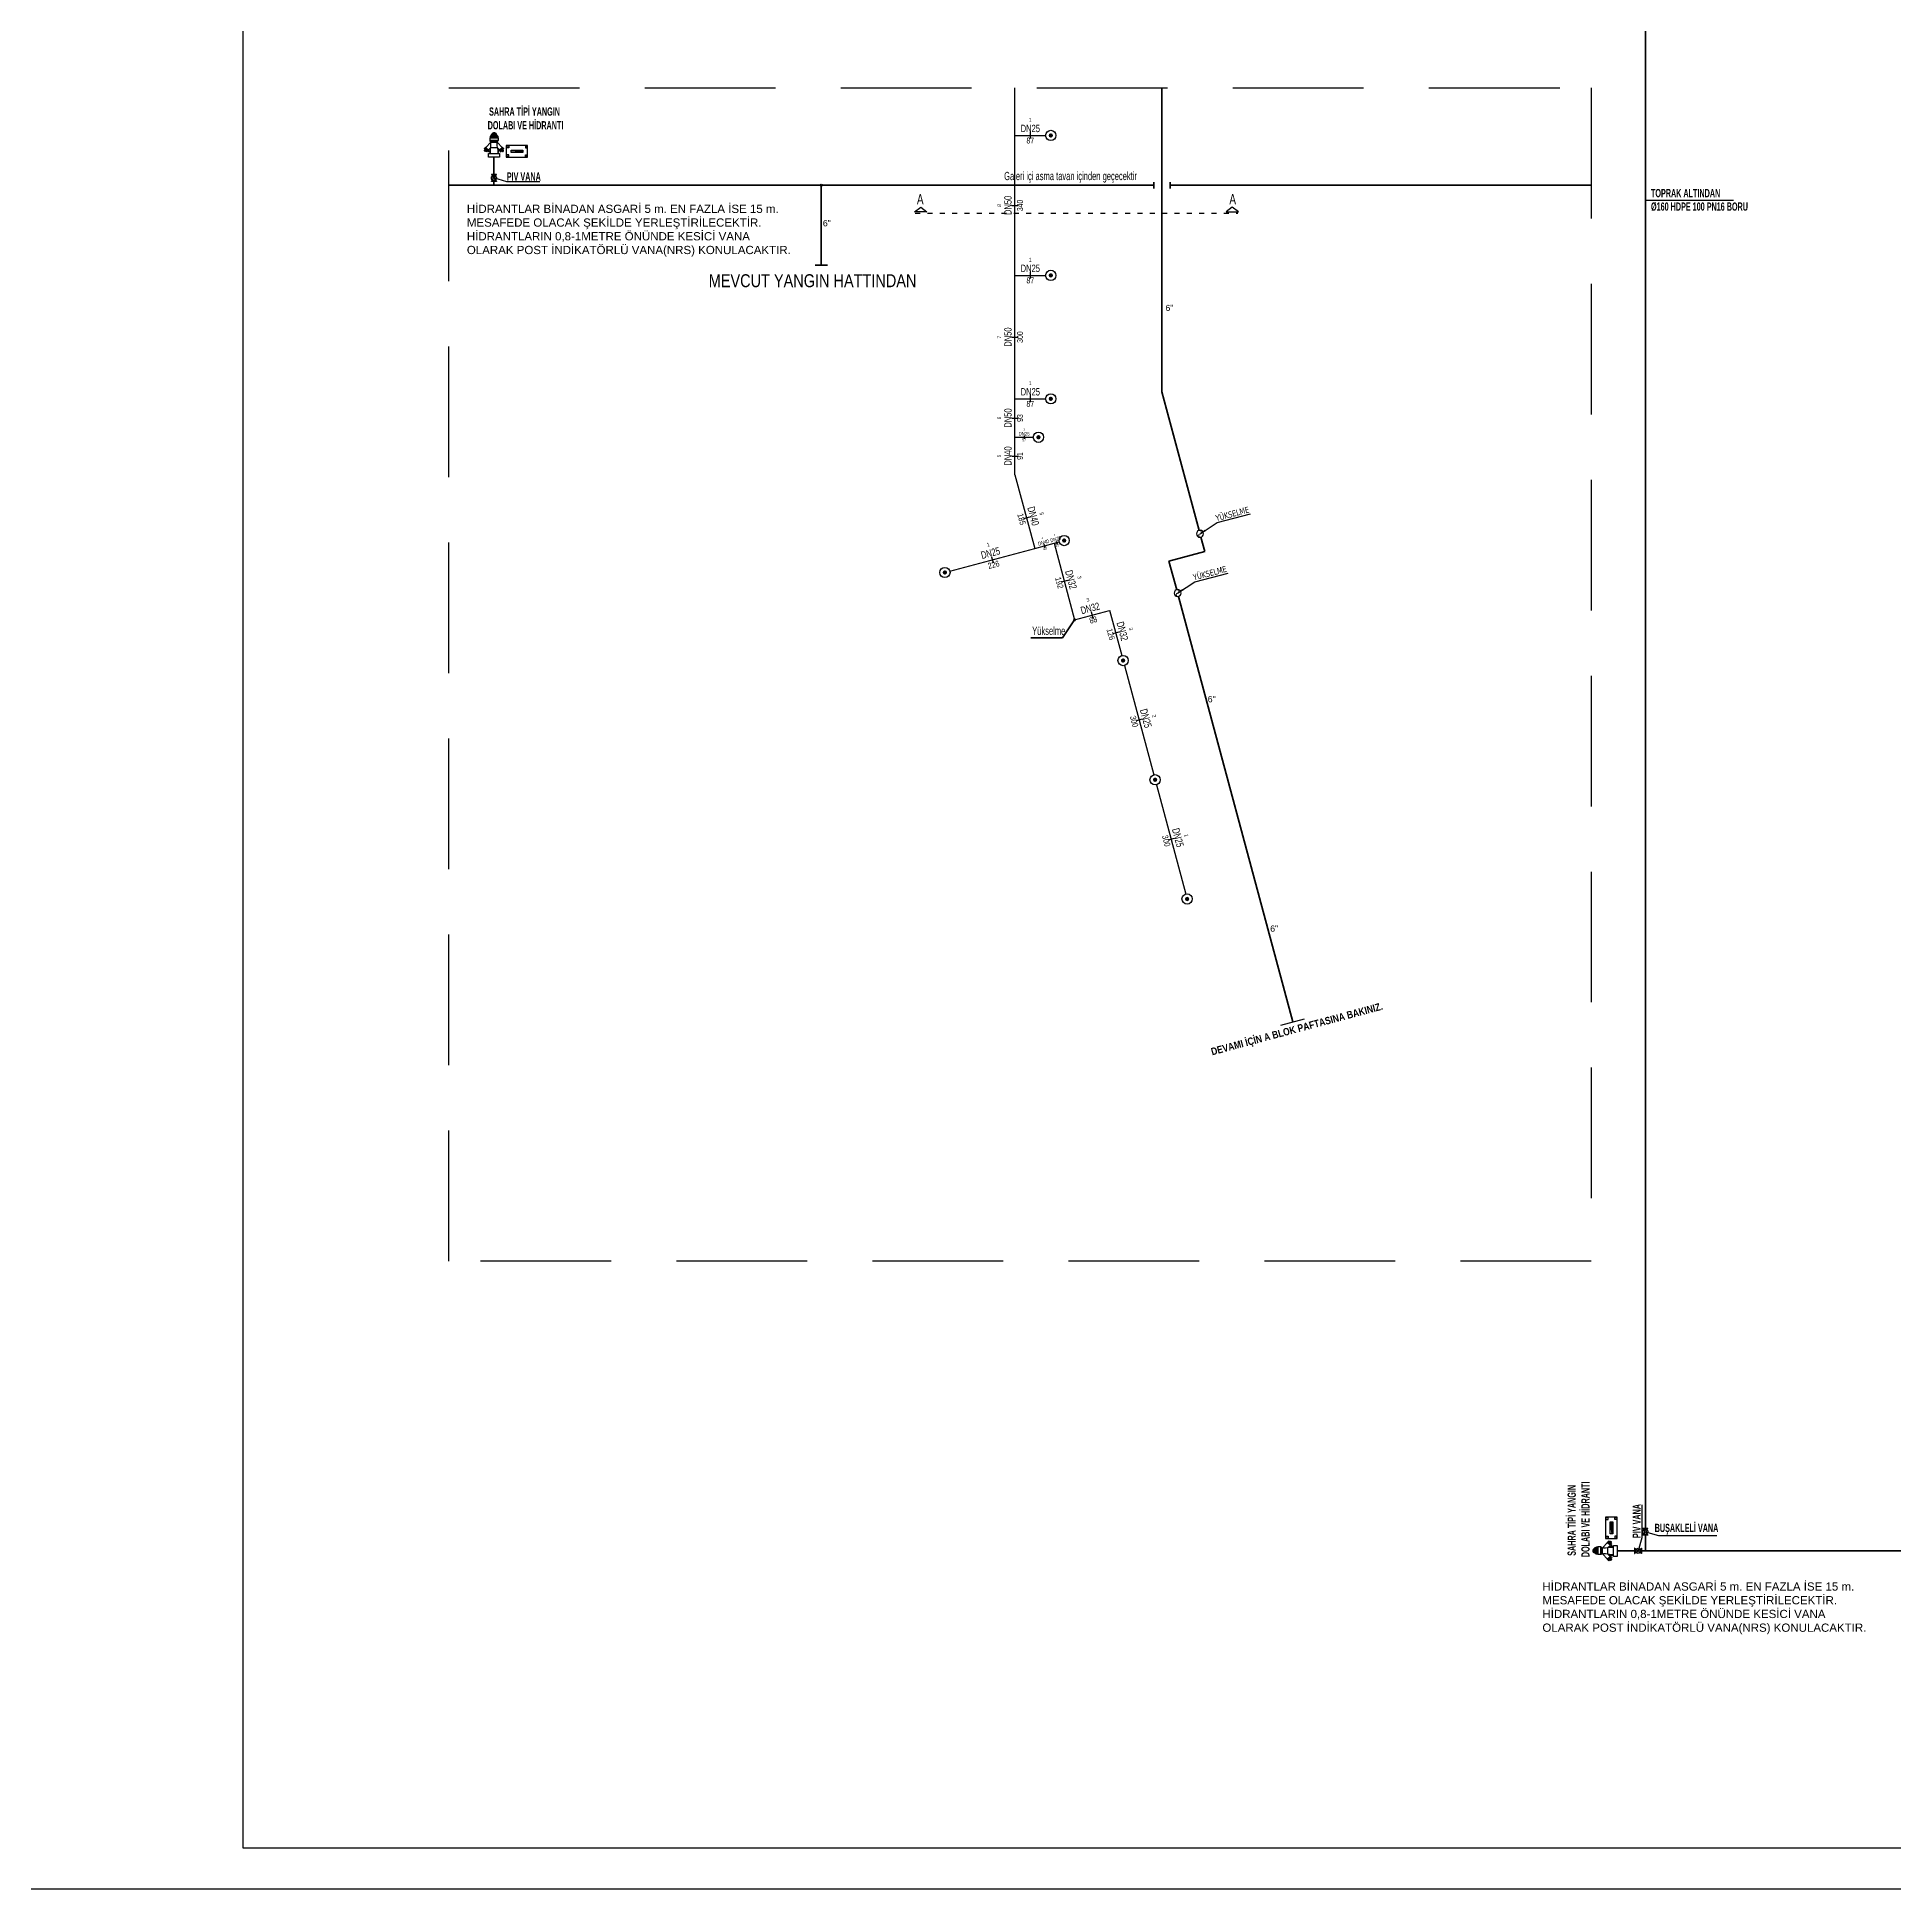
# Model space of a CAD drawing. Header units: centimetres. Extents: x 394264 to 551709, y 50011 to 59011.
# Drawn here: x 470064 to 474577, y 50011 to 54511 of the extents above; entities that cross this region are included whole.
import ezdxf
from ezdxf.enums import TextEntityAlignment as Align

# ---------------------------------------------------------------- set-up
doc = ezdxf.new("R2010")
doc.units = ezdxf.units.CM
doc.linetypes.add('ACAD_ISO03W100', pattern=[30, 12, -18])
doc.linetypes.add('HIDDEN', pattern=[9.525, 6.35, -3.175])
doc.layers.get('0').update_dxf_attribs({"lineweight": 9})
for name, color, linetype, lineweight in [('-M-FIRE RISER', 7, 'Continuous', 30), ('-M-YNGN-ZON4', 3, 'SP', 30), ('0-KRCN-IST-YAZI-ÇAP', 71, 'Continuous', 35), ('0-KRCN-KESİT ÇİZGİSİ', 2, 'Continuous', 30), ('0-KRCN-SHT-03CIHAZ', 120, 'Continuous', 30), ('0-KRCN-SHT-05CIHAZ', 171, 'Continuous', 40), ('0-KRCN-SHT-YAZI-ÇAP-TEMSU', 81, 'Continuous', 30), ('0-KRCN-YNG-YAZI', 71, 'Continuous', 35), ('0-KRCN-YNGN-YAZI', 71, 'Continuous', 35), ('0-KRCN-Z-ANTET', 71, 'Continuous', 30), ('0-MEK-SHT-YAZI-ÇAP-TEMSU', 81, 'Continuous', 30), ('0-MEK-YNG-BORU', 1, 'boruYLINE', 40), ('0-MEK-YNG-CIHAZ', 4, 'Continuous', 30), ('0-MEK-YNG-KURESEL VANA', 4, 'Continuous', 25), ('0-MEK-YNG-YAZI', 71, 'Continuous', 35), ('0-MEK-Z-ANTET', 71, 'Continuous', 30), ('3-ME-01', 26, 'boruYLINE', 35)]:
    doc.layers.add(name, color=color, linetype=linetype, lineweight=lineweight)
for name, color, linetype in [('-M-MAHAL-ETK-', 7, 'Continuous'), ('-M-YNGN-BORUID', 7, 'Continuous'), ('-M-YNGN-BORUUZUN', 7, 'Continuous'), ('-M-YNGN-BORUYUK', 7, 'Continuous'), ('-M-YNGN-SPR-YUK', 7, 'Continuous'), ('-M-YNGN-ZON4-CAP-', 7, 'Continuous'), ('-M-YNGN-ZON4-SPR-', 7, 'Continuous')]:
    doc.layers.add(name, color=color, linetype=linetype)
doc.layers.add('-M-YNGN-SPR-CAPCIZGI', color=188, linetype='Continuous', plot=False)
doc.layers.add('0-MEK-WIPEOUT', color=7, linetype='Continuous', lineweight=15, plot=False)
doc.styles.add('CAP', font='ARIALNB.TTF')
doc.styles.add('CIZGI', font='tahoma.ttf', dxfattribs={"width": 0.8, "oblique": 20})
doc.styles.add('DERECE', font='tahoma.ttf', dxfattribs={"width": 0.8})
doc.styles.add('HCAD', font='HCAD.SHX', dxfattribs={"width": 0.8, "height": 0.2})
doc.styles.add('PIPESIZE', font='hcad.shx', dxfattribs={"width": 0.8})
doc.styles.add('SPR-NOT', font='romans.shx')
doc.styles.get("Standard").update_dxf_attribs({"font": 'arial.ttf'})
doc.styles.add('YAZI', font='arial.ttf', dxfattribs={"width": 0.6, "height": 40})
doc.linetypes.add('boruYLINE', pattern='A,50,-0.8,["Y",CAP,S=7,R=0,X=0,Y=-3],-7', length=57.8)
doc.linetypes.add('SP', pattern='A,2,-0.1,["SP",CIZGI,S=0.14,R=0.2,X=0,Y=-0.07],-0.255', length=2.355)
doc.dimstyles.new('ISO-25', dxfattribs={"dimtxt": 2.5, "dimasz": 2.5, "dimexe": 1.25, "dimexo": 0.625, "dimtad": 1, "dimtxsty": 'Standard', "dimcen": 2.5, "dimadec": 0, "dimazin": 0, "dimtfac": 1, "dimtmove": 0, "dimatfit": 3, "dimfxl": 1, "dimarcsym": 0})

# ---------------------------------------------------------------- blocks, each defined once
blk = doc.blocks.new('G$CF1021D0B')
at = {"color": 4}
blk.add_wipeout([(-17, -12), (-18, -15), (-20, -15), (-20, 15), (-18, 15), (-17, 12), (-12, 9), (-11, 10), (-10, 11), (-9, 12), (-8, 13), (-6, 14), (-4, 14), (-2, 15), (0, 15), (1, 15), (2, 15), (4, 15), (5, 14), (7, 13), (8, 13), (9, 12), (11, 11), (12, 10), (12, 9), (17, 12), (18, 15), (20, 15), (20, -15), (18, -15), (17, -12), (16, -11), (12, -9), (12, -9), (11, -10), (10, -11), (10, -12), (9, -12), (8, -13), (7, -13), (6, -14), (6, -14), (5, -14), (3, -15), (1, -15), (0, -15), (0, -15), (-2, -15), (-4, -15), (-4, -14), (-6, -14), (-6, -14), (-8, -13), (-9, -12), (-10, -11), (-11, -10), (-12, -9), (-12, -9)], dxfattribs=at).dxf.layer = '0-MEK-WIPEOUT'
at = {"layer": '0-MEK-YNG-KURESEL VANA'}
for p, q in [((-5, 3), (-17, 12)), ((-17, -12), (-17, 12)), ((4, 4), (17, 12)), ((17, -12), (17, 12)), ((-17, -12), (-5, -3)), ((17, -12), (4, -4))]:
    blk.add_line(p, q, dxfattribs=at)
for points in [[(-18, 15), (-20, 15), (-20, -15), (-18, -15)], [(18, 15), (20, 15), (20, -15), (18, -15)]]:
    blk.add_lwpolyline(points, close=True, dxfattribs=at)
at = {"layer": '0-MEK-YNG-KURESEL VANA', "const_width": 2}
for points in [[(0, 6), (0, 15)], [(0, -15), (0, -6)]]:
    blk.add_lwpolyline(points, dxfattribs=at)
at = {"layer": '0-MEK-YNG-KURESEL VANA'}
for radius in [15, 5.68]:
    blk.add_circle((0, 0), radius, dxfattribs=at)
blk = doc.blocks.new('SAHRA TİPİ YANGIN DOLABI VE HİDRANTI')
at = {"layer": '0-MEK-SHT-YAZI-ÇAP-TEMSU', "linetype": 'Continuous'}
blk.add_line((268, -1), (76, -1), dxfattribs=at)
at = {"layer": '0-MEK-YNG-BORU', "ltscale": 30}
blk.add_line((0, 142), (0, 41), dxfattribs=at)
at = {"layer": '0-MEK-YNG-CIHAZ'}
for p, q in [((-48, 199), (-18, 229)), ((-18, 239), (-19, 239)), ((-18, 267), (-18, 264)), ((-18, 267), (20, 267)), ((-18, 258), (-18, 261)), ((-18, 255), (-18, 255)), ((-18, 229), (18, 229)), ((-12, 274), (15, 274)), ((48, 199), (18, 229)), ((20, 239), (19, 239)), ((20, 267), (20, 264)), ((20, 258), (20, 261)), ((20, 255), (20, 255)), ((-54, 193), (-51, 196)), ((-35, 181), (-38, 178)), ((-19, 198), (-32, 184)), ((-19, 198), (19, 198)), ((19, 198), (32, 184)), ((35, 181), (38, 178)), ((54, 193), (51, 196)), ((196, 210), (72, 210)), ((72, 210), (72, 142)), ((72, 142), (196, 142)), ((75, 208), (86, 208)), ((75, 196), (75, 208)), ((86, 196), (75, 196)), ((86, 156), (75, 156)), ((75, 156), (75, 145)), ((75, 145), (86, 145)), ((86, 208), (86, 196)), ((86, 145), (86, 156)), ((100, 169), (100, 183)), ((100, 183), (169, 183)), ((100, 171), (168, 182)), ((168, 171), (100, 171)), ((169, 169), (100, 169)), ((115, 172), (167, 181)), ((167, 172), (115, 172)), ((129, 173), (165, 179)), ((165, 173), (129, 173)), ((143, 174), (164, 178)), ((164, 174), (143, 174)), ((157, 175), (163, 176)), ((163, 175), (157, 175)), ((163, 176), (163, 175)), ((164, 178), (164, 174)), ((165, 179), (165, 173)), ((167, 181), (167, 172)), ((168, 182), (168, 171)), ((169, 183), (169, 169)), ((194, 208), (183, 208)), ((183, 208), (183, 196)), ((183, 196), (194, 196)), ((183, 145), (183, 156)), ((183, 156), (194, 156)), ((194, 145), (183, 145)), ((194, 196), (194, 208)), ((194, 156), (194, 145)), ((196, 142), (196, 210))]:
    blk.add_line(p, q, dxfattribs=at)
for points in [[(-22, 239), (-22, 255), (25, 255), (25, 239)], [(-22, 239), (22, 239), (22, 236), (-22, 236)], [(-20, 264), (23, 264), (23, 261), (-20, 261)], [(-20, 258), (23, 258), (23, 255), (-20, 255)], [(-58, 192), (-55, 195), (-37, 176), (-40, 173)], [(-52, 198), (-49, 201), (-31, 182), (-34, 179)], [(-32, 142), (-32, 164), (32, 164), (32, 142)], [(52, 198), (49, 201), (31, 182), (34, 179)], [(58, 192), (55, 195), (37, 176), (40, 173)]]:
    blk.add_lwpolyline(points, close=True, dxfattribs=at)
for points in [[(-18, 267), (-12, 274)], [(20, 267), (15, 274), (15, 276), (-12, 276)], [(-12, 274), (-12, 276)], [(-22, 187), (-22, 164)], [(22, 187), (22, 164)]]:
    blk.add_lwpolyline(points, dxfattribs=at)
for points in [[(-52, 185), (-46, 180), (-50, 176, -0.414214), (-53, 176), (-55, 179, -0.414214), (-55, 182)], [(-22, 179), (-22, 172), (-26, 172, -0.414214), (-29, 174), (-29, 177, -0.414214), (-26, 179)], [(22, 179), (22, 172), (26, 172, 0.414214), (29, 174), (29, 177, 0.414214), (26, 179)], [(52, 185), (46, 180), (50, 176, 0.414214), (53, 176), (55, 179, 0.414214), (55, 182)]]:
    blk.add_lwpolyline(points, format="xyb", close=True, dxfattribs=at)
for centre, radius, start, end in [((-111, 216), 93.7, 341.7681, 12.076), ((1, 270), 14.7, 25.4783, 154.5217), ((111, 216), 93.7, 167.924, 198.2319)]:
    blk.add_arc(centre, radius, start, end, dxfattribs=at)
at = {"layer": '0-MEK-SHT-YAZI-ÇAP-TEMSU', "linetype": 'Continuous', "style": 'CAP', "width": 0.7}
for s, p in [('SAHRA TİPİ YANGIN ', (184, 384, 50738)), ('DOLABI VE HİDRANTI', (184, 304, 50738)), ('PIV VANA', (174, 5, 50738))]:
    blk.add_text(s, height=48, dxfattribs=at).set_placement(p, align=Align.CENTER)
at = {"layer": '3-ME-01', "rotation": 270}
blk.add_blockref('G$CF1021D0B', (0, 21), dxfattribs=at)
at = {"layer": '0-MEK-SHT-YAZI-ÇAP-TEMSU', "linetype": 'Continuous'}
blk.add_line((76, -1), (0, 21), dxfattribs=at)
at = {"layer": '0-MEK-YNG-BORU', "ltscale": 30}
blk.add_line((0, 0), (0, -22), dxfattribs=at)
blk = doc.blocks.new('DONUT')
at = {"layer": '0-KRCN-SHT-03CIHAZ'}
blk.add_hatch(color=256, dxfattribs=at).paths.add_polyline_path([(2.5, 0, 1), (-2.5, 0, 1)])
blk.add_circle((0, 0), 2.5, dxfattribs=at)
blk = doc.blocks.new('*U177')
at = {"color": 0, "linetype": 'Continuous', "lineweight": 30}
blk.add_circle((0, 0), 8.5, dxfattribs=at)
at = {"color": 8, "linetype": 'Continuous', "lineweight": 9}
for centre, start, end in [((0, 4.25), 90, 270), ((0, -4.25), 270, 90)]:
    blk.add_arc(centre, 4.25, start, end, dxfattribs=at)
blk = doc.blocks.new('*U178')
at = {"color": 0, "linetype": 'Continuous'}
blk.add_circle((0, 0), 2.15, dxfattribs=at)
at = {"color": 8, "linetype": 'Continuous', "lineweight": 0}
for centre, start, end in [((0, 1.1), 90, 270), ((0, -1.1), 270, 90)]:
    blk.add_arc(centre, 1.07, start, end, dxfattribs=at)
blk = doc.blocks.new('SP-C-UP-12')
at = {"ltscale": 10}
blk.add_line((0, 0), (0, 0), dxfattribs=at)
at = {"color": 1, "linetype": 'Continuous'}
blk.add_circle((0, 0), 12.5, dxfattribs=at)
at = {"ltscale": 10}
for points in [[(-5.4, 0), (-3.8, 3.8), (-3.8, -3.8), (0, 5.4)], [(-3.8, -3.8), (0, 5.4), (0, -5.4), (3.8, 3.8)], [(0, -5.4), (3.8, 3.8), (3.8, -3.8), (5.4, 0)]]:
    blk.add_solid(points, dxfattribs=at)
at = {"layer": '-M-YNGN-SPR-YUK', "style": 'SPR-NOT', "width": 0.5, "flags": 9}
for tag, p in [('YUK', (0, 17.8)), ('CAP', (0, 14.4)), ('TIP', (0.2, 10.8))]:
    blk.add_attdef(tag, text='', height=2.5, dxfattribs=at).set_placement(p, align=Align.MIDDLE_CENTER)
blk = doc.blocks.new('SPRKL100')
at = {"layer": '-M-YNGN-SPR-CAPCIZGI'}
blk.add_line((0, 0.43), (0, -0.43), dxfattribs=at)
at = {"layer": '-M-YNGN-BORUID', "color": 0, "style": 'HCAD', "width": 0.8, "flags": 1}
blk.add_attdef('DIC', text='', height=0.4, dxfattribs=at).set_placement((0, -1.69), align=Align.CENTER)
at = {"layer": '-M-YNGN-BORUUZUN', "color": 0, "style": 'HCAD', "width": 0.7}
blk.add_attdef('BOY', text='', height=0.8, dxfattribs=at).set_placement((0, -1.08), align=Align.CENTER)
at = {"layer": '-M-YNGN-BORUYUK', "color": 6, "style": 'PIPESIZE', "width": 0.8}
blk.add_attdef('YUK', text='', height=0.5, dxfattribs=at).set_placement((0, 1.87), align=Align.CENTER)
at = {"color": 0, "style": 'PIPESIZE', "width": 0.7}
blk.add_attdef('CAP', text='', height=1, dxfattribs=at).set_placement((0, 0.45), align=Align.CENTER)
blk = doc.blocks.new('A$C69E72E4A')
at = {"layer": '-M-YNGN-ZON4', "ltscale": 50}
for p, q in [((472439.5, 54272.3), (472439.5, 54388.2)), ((472439.5, 53932.3), (472439.5, 54272.3)), ((472439.5, 54272.3), (472514.1, 54272.3)), ((472439.5, 53932.3), (472514.1, 53932.3)), ((472439.5, 53632.3), (472439.5, 53932.3)), ((472439.5, 53632.3), (472514.1, 53632.3)), ((472439.5, 53538.9), (472439.5, 53632.3)), ((472439.5, 53538.9), (472484.1, 53538.9)), ((472439.5, 53447.6), (472439.5, 53538.9)), ((472439.5, 53447.6), (472487.4, 53268.7)), ((472281.4, 53213.5), (472487.4, 53268.7)), ((472487.4, 53268.7), (472534.4, 53281.3)), ((472534.4, 53281.3), (472547, 53284.7)), ((472534.4, 53281.3), (472584.2, 53095.5)), ((472584.2, 53095.5), (472668.8, 53118.2)), ((472669.5, 53118.4), (472699, 53008.4)), ((472705.5, 52984.3), (472776.8, 52718.7)), ((472783.3, 52694.5), (472854.7, 52428.5))]:
    blk.add_line(p, q, dxfattribs=at)
at = {"layer": '-M-YNGN-ZON4-CAP-'}
for p, xscale, yscale, zscale, rotation, values in [((472476.8, 54272.3), 18, 18, 18, 359.9999999771946, {'YUK': '1', 'CAP': 'DN25', 'BOY': '87'}), ((472439.5, 54102.3), 18, 18, 18, 89.99999997740991, {'YUK': '8', 'CAP': 'DN50', 'BOY': '340'}), ((472476.8, 53932.3), 18, 18, 18, 359.9999999771946, {'YUK': '1', 'CAP': 'DN25', 'BOY': '87'}), ((472439.5, 53782.3), 18, 18, 18, 89.999999961847, {'YUK': '7', 'CAP': 'DN50', 'BOY': '300'}), ((472476.8, 53632.3), 18, 18, 18, 359.9999999771946, {'YUK': '1', 'CAP': 'DN25', 'BOY': '87'}), ((472439.5, 53585.6), 18, 18, 18, 89.99999987745659, {'YUK': '6', 'CAP': 'DN50', 'BOY': '93'}), ((472461.8, 53538.9), 9, 9, 9, 359.9999999618487, {'YUK': '1', 'CAP': 'DN25', 'BOY': '57'}), ((472439.5, 53493.3), 18, 18, 18, 89.99999996183661, {'YUK': '5', 'CAP': 'DN40', 'BOY': '91'}), ((472467.5, 53343), 18, 18, 18, 284.9999999999849, {'YUK': '5', 'CAP': 'DN40', 'BOY': '185'}), ((472540.7, 53283), 9.000000000000002, 9.000000000000002, 9.000000000000002, 15.00000000001863, {'YUK': '1', 'CAP': 'DN25', 'BOY': '25'}), ((472384.4, 53241.1), 18, 18, 18, 14.99999999999728, {'YUK': '1', 'CAP': 'DN25', 'BOY': '226'}), ((472510.9, 53275), 9, 9, 9, 14.99999999998377, {'YUK': '4', 'CAP': 'DN40', 'BOY': '49'}), ((472559.3, 53188.4), 18, 18, 18, 284.9999999999793, {'YUK': '3', 'CAP': 'DN32', 'BOY': '192'}), ((472626.5, 53106.9), 18, 18, 18, 15.01294002762674, {'YUK': '3', 'CAP': 'DN32', 'BOY': '88'}), ((472684.2, 53063.4), 17.99999999999999, 17.99999999999999, 17.99999999999999, 285.0255580061727, {'YUK': '3', 'CAP': 'DN32', 'BOY': '126'}), ((472741.1, 52851.5), 18, 18, 18, 285.0255580061649, {'YUK': '2', 'CAP': 'DN25', 'BOY': '300'}), ((472819, 52561.5), 18, 18, 18, 285.0255580061659, {'YUK': '1', 'CAP': 'DN25', 'BOY': '300'})]:
    blk.add_blockref('SPRKL100', p, dxfattribs=dict(at, xscale=xscale, yscale=yscale, zscale=zscale, rotation=rotation)).add_auto_attribs(values)
at = {"layer": '-M-YNGN-ZON4-SPR-', "color": 3}
for p in [(472526.6, 54272.3), (472526.6, 53932.3), (472526.6, 53632.3), (472496.6, 53538.9), (472559.1, 53287.9), (472269.3, 53210.3), (472702.2, 52996.3), (472780, 52706.6), (472857.8, 52416.8)]:
    blk.add_blockref('SP-C-UP-12', p, dxfattribs=at)

msp = doc.modelspace()

# ---------------------------------------------------------------- linework, layer by layer
at = {"layer": '-M-MAHAL-ETK-', "linetype": 'HIDDEN', "ltscale": 50}
msp.add_lwpolyline([(471064.1, 54388.2), (473839.5, 54388.2), (473839.5, 51537), (471064.1, 51537)], close=True, dxfattribs=at)
at = {"layer": '0-KRCN-KESİT ÇİZGİSİ', "linetype": 'ACAD_ISO03W100'}
msp.add_line((472197, 54083.2), (472980.9, 54083.2), dxfattribs=at)
at = {"layer": '0-KRCN-KESİT ÇİZGİSİ', "elevation": 3.5}
for points in [[(472195.6, 54086.4), (472210.6, 54098.4), (472225.6, 54086.4), (472195.6, 54086.4)], [(472982.3, 54086.4), (472967.3, 54098.4), (472952.3, 54086.4), (472982.3, 54086.4)]]:
    msp.add_lwpolyline(points, dxfattribs=at)
at = {"layer": '0-KRCN-SHT-YAZI-ÇAP-TEMSU', "linetype": 'Continuous'}
msp.add_line((473085.3, 52110.4), (473143.3, 52125.9), dxfattribs=at)
at = {"layer": '0-KRCN-YNGN-YAZI', "color": 61}
msp.add_line((471984, 53957.4), (471954, 53957.4), dxfattribs=at)
at = {"layer": '0-KRCN-Z-ANTET'}
for points in [[(394264.1, 50011.3), (551709.3, 50011.3), (551709.3, 59011.3), (394264.1, 59011.3)], [(470564.1, 50111.3), (502064.1, 50111.3), (502064.1, 58911.3), (470564.1, 58911.3)]]:
    msp.add_lwpolyline(points, close=True, dxfattribs=at)
at = {"layer": '0-MEK-SHT-YAZI-ÇAP-TEMSU', "linetype": 'Continuous'}
for p, q in [((473971, 54114.8), (474184.9, 54114.8)), ((474002.6, 50869.9), (474144.8, 50869.9))]:
    msp.add_line(p, q, dxfattribs=at)
at = {"layer": '0-MEK-YNG-BORU', "ltscale": 2}
for p, q in [((473971, 50887.3), (473971, 57934.1)), ((472796.5, 53649), (472796.5, 54388.2)), ((471969, 53957.4), (471969, 54151.4)), ((472816.5, 54151.4), (473839.5, 54151.4)), ((472796.5, 53649), (472886.9, 53312.5)), ((472813.7, 53237.8), (472900.7, 53261.2)), ((472891.3, 53296.1), (472900.7, 53261.2)), ((472813.7, 53237.8), (472832.4, 53168.5)), ((472836.8, 53152), (473114.3, 52118.1)), ((473971, 50832.6), (473971, 50873.9))]:
    msp.add_line(p, q, dxfattribs=at)
at = {"layer": '0-MEK-YNG-YAZI', "color": 61}
for p, q in [((472776.5, 54143.8), (472776.5, 54158.8)), ((472816.5, 54143.8), (472816.5, 54158.8)), ((472555, 53051.2), (472584.2, 53095.5)), ((472478.1, 53051.2), (472555, 53051.2))]:
    msp.add_line(p, q, dxfattribs=at)

# ---------------------------------------------------------------- block references
at = {"layer": '-M-FIRE RISER', "linetype": 'Continuous', "xscale": -1}
for name, p, rotation in [('*U177', (472889.1, 53304.3), 195.0255580062381), ('*U177', (472834.6, 53160.3), 195.0255580062381), ('*U178', (472584.2, 53095.5), 89.9999999999994)]:
    msp.add_blockref(name, p, dxfattribs=dict(at, rotation=rotation))
at = {"layer": '-M-YNGN-ZON4', "ltscale": 50}
msp.add_blockref('A$C69E72E4A', (0, 0), dxfattribs=at)
at = {"layer": '0-KRCN-SHT-05CIHAZ'}
msp.add_blockref('DONUT', (471969, 54151.4), dxfattribs=at)

# ---------------------------------------------------------------- texts
at = {"layer": '0-KRCN-IST-YAZI-ÇAP', "style": 'DERECE', "width": 0.8}
for p in [(472967.1, 53354.5), (472912.5, 53210.4)]:
    msp.add_text('YÜKSELME', height=15, rotation=15.0256, dxfattribs=at).set_placement(p, align=Align.MIDDLE)
at = {"layer": '0-KRCN-KESİT ÇİZGİSİ', "width": 0.7}
for p in [(472217.6, 54117.3), (472976.6, 54117.3)]:
    msp.add_text('A', height=25, dxfattribs=at).set_placement(p, align=Align.MIDDLE_RIGHT)
at = {"layer": '0-KRCN-SHT-YAZI-ÇAP-TEMSU', "linetype": 'Continuous', "insert": (473329.9, 52165.7), "char_height": 18, "width": 435.453, "attachment_point": 3, "rotation": 15.0256, "style": 'CAP'}
msp.add_mtext('DEVAMI İÇİN A BLOK PAFTASINA BAKINIZ.', dxfattribs=at)
at = {"layer": '0-KRCN-YNG-YAZI', "style": 'YAZI'}
for p in [(471972.8, 54051.4), (472805.1, 53845.6), (472907.9, 52894.8), (473059.6, 52337.3)]:
    msp.add_text('6"', height=15.17, dxfattribs=at).set_placement(p)
at = {"layer": '0-KRCN-YNGN-YAZI', "color": 61, "style": 'YAZI', "width": 0.8}
msp.add_text('MEVCUT YANGIN HATTINDAN ', height=31.5, dxfattribs=at).set_placement((471695.6, 53903.6))
at = {"layer": '0-MEK-SHT-YAZI-ÇAP-TEMSU', "linetype": 'Continuous', "style": 'CAP', "width": 0.7}
for s, p in [('TOPRAK ALTINDAN', (473984.6, 54122.2)), ('Ø160 HDPE 100 PN16 BORU', (473984.6, 54089.5))]:
    msp.add_text(s, height=20, dxfattribs=at).set_placement(p)
msp.add_text('BUŞAKLELİ VANA ', height=20, dxfattribs=at).set_placement((474073.4, 50878.4, 21140.9), align=Align.CENTER)
at = {"layer": '0-MEK-YNG-YAZI', "color": 61, "style": 'YAZI', "width": 0.6}
for s, p in [('Galeri içi asma tavan içinden geçecektir', (472413.2, 54163.8)), ('Yükselme', (472481.4, 53058.5))]:
    msp.add_text(s, height=20, dxfattribs=at).set_placement(p)
at = {"layer": '0-MEK-YNG-YAZI', "char_height": 20, "width": 804.516, "attachment_point": 7}
for insert in [(471108, 53978), (473720.9, 50630)]:
    msp.add_mtext('\\fArial|b0|i0|c162;HİDRANTLAR BİNADAN ASGARİ 5 m. EN FAZLA İSE 15 m. MESAFEDE OLACAK ŞEKİLDE YERLEŞTİRİLECEKTİR.\\PHİDRANTLARIN 0,8-1METRE ÖNÜNDE KESİCİ VANA OLARAK POST İNDİKATÖRLÜ VANA(NRS) KONULACAKTIR.', dxfattribs=dict(at, insert=insert))

# ---------------------------------------------------------------- leaders
at = {"layer": '0-KRCN-IST-YAZI-ÇAP'}
for points in [[(472889.1, 53304.3), (472931.1, 53331.4), (473012.1, 53353.1)], [(472834.6, 53160.3), (472876.6, 53187.3), (472957.6, 53209)]]:
    msp.add_leader(points, dimstyle='ISO-25', override={"dimasz": 15}, dxfattribs=at)

# ---------------------------------------------------------------- next in the draw order: block references
at = {"layer": '0-MEK-Z-ANTET', "ltscale": 1.5, "xscale": 0.4166666666666667, "yscale": 0.4166666666666667, "zscale": 0.4166666666666667}
for p, rotation in [((471173.8, 54160.4), 359.9999999999999), ((473962, 50832.6), 89.99999999999999)]:
    msp.add_blockref('SAHRA TİPİ YANGIN DOLABI VE HİDRANTI', p, dxfattribs=dict(at, rotation=rotation))

# ---------------------------------------------------------------- next in the draw order: linework, layer by layer
at = {"layer": '0-MEK-YNG-BORU', "ltscale": 2}
for p, q in [((471064.1, 54151.4), (472776.5, 54151.4)), ((473971, 50832.6), (494512.2, 50832.6))]:
    msp.add_line(p, q, dxfattribs=at)

# ---------------------------------------------------------------- next in the draw order: block references
at = {"layer": '3-ME-01', "xscale": 0.4166666666666667, "yscale": 0.4166666666666667, "zscale": 0.4166666666666667, "rotation": 269.9999999999999}
msp.add_blockref('G$CF1021D0B', (473971, 50878.9), dxfattribs=at)

# ---------------------------------------------------------------- next in the draw order: linework, layer by layer
at = {"layer": '0-MEK-SHT-YAZI-ÇAP-TEMSU', "linetype": 'Continuous'}
msp.add_line((473971, 50878.9), (474002.6, 50869.9), dxfattribs=at)

doc.saveas('drawing.dxf')
